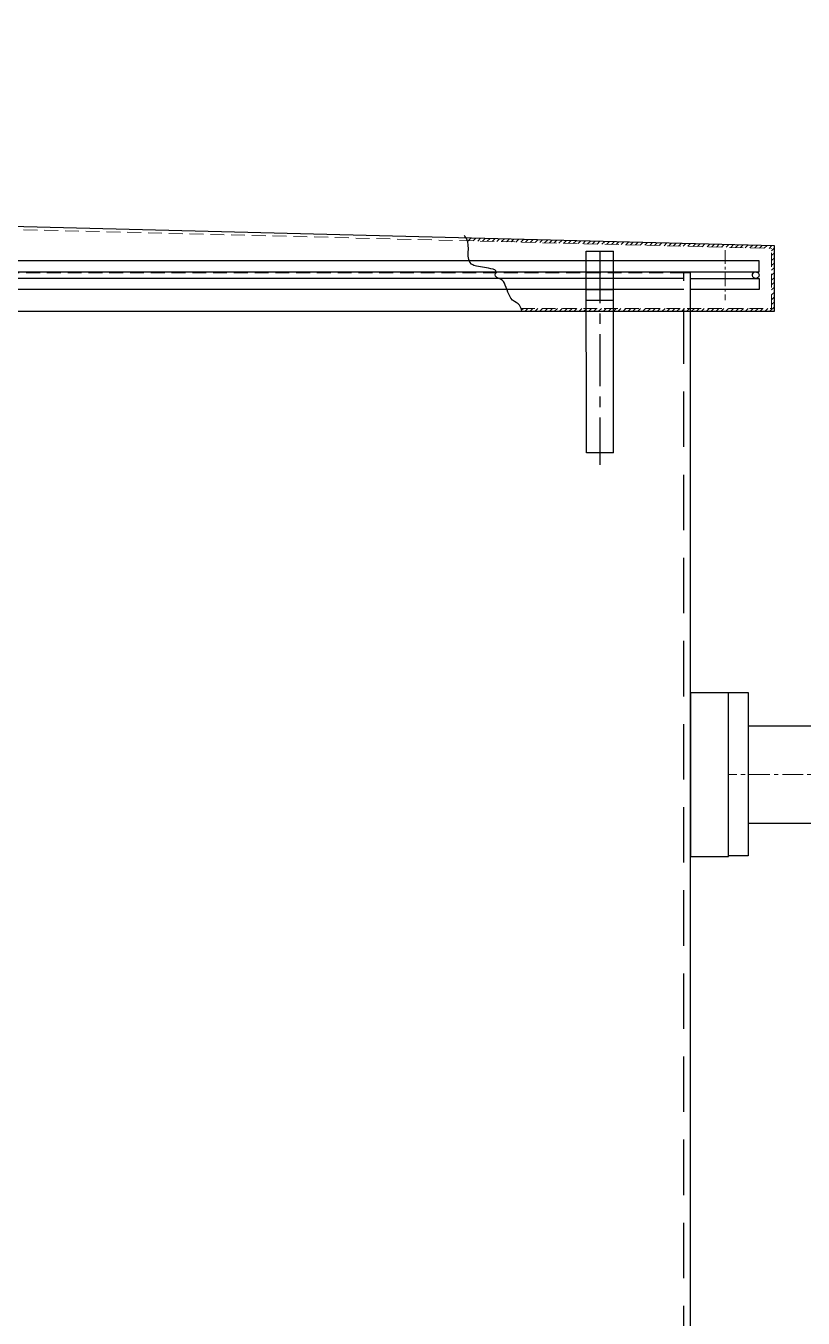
# Model space of a CAD drawing. Header units: millimetres. Extents: x -185079 to -2648, y 85916 to 249201.
# Drawn here: x -50800 to -50087, y 133415 to 134599 of the extents above; entities that cross this region are included whole.
import ezdxf

# ---------------------------------------------------------------- set-up
doc = ezdxf.new("R2010")
doc.units = ezdxf.units.MM
for name, pattern in [('CENTER', [50.800000000000004, 31.75, -6.35, 6.35, -6.35]), ('CENTERX2', [101.60000000000001, 63.5, -12.7, 12.7, -12.7]), ('DASHDOT', [25.4, 12.7, -6.35, 0, -6.35]), ('DASHED', [19.049999999999997, 12.7, -6.35]), ('HIDDEN', [9.524999999999999, 6.35, -3.175])]:
    doc.linetypes.add(name, pattern=pattern)
doc.layers.get('0').update_dxf_attribs({"color": 255, "linetype": 'DASHDOT'})
for name, color, linetype in [('01粗实线', 7, 'Continuous'), ('1', 4, 'Continuous'), ('2', 3, 'Continuous'), ('3', 6, 'HIDDEN'), ('3中心线层', 1, 'CENTER'), ('油箱1', 7, 'Continuous'), ('细线', 1, 'Continuous')]:
    doc.layers.add(name, color=color, linetype=linetype)
for name, color, linetype, lineweight in [('04细虚线', 6, 'DASHED', 20), ('2细线层', 4, 'Continuous', 35), ('点画线1', 4, 'CENTERX2', 20), ('粗实线', 7, 'Continuous', 25)]:
    doc.layers.add(name, color=color, linetype=linetype, lineweight=lineweight)

msp = doc.modelspace()

# ---------------------------------------------------------------- linework, layer by layer
at = {"linetype": 'Continuous'}
for p, q in [((-50394.49959543802, 134402.4023529399, 1808.122345563982), (-50391.99982734853, 134404.9019721778, 1808.177691424529)), ((-50390.11895510765, 134402.2929210278, 1808.14096387476), (-50387.61918701814, 134404.7925402657, 1808.196309735307)), ((-50385.73831477727, 134402.1834891158, 1808.159582185538), (-50383.23854668775, 134404.6831083537, 1808.214928046085)), ((-50381.35767444688, 134402.0740572037, 1808.178200496316), (-50378.85790635738, 134404.5736764416, 1808.233546356863)), ((-50376.97703411648, 134401.9646252916, 1808.196818807094), (-50374.47726602699, 134404.4642445295, 1808.252164667641)), ((-50372.59639378609, 134401.8551933796, 1808.215437117872), (-50370.09662569658, 134404.3548126175, 1808.270782978419)), ((-50368.21575345571, 134401.7457614675, 1808.23405542865), (-50365.71598536621, 134404.2453807054, 1808.289401289197)), ((-50363.83511312532, 134401.6363295555, 1808.252673739429), (-50361.33534503583, 134404.1359487934, 1808.308019599976)), ((-50359.45447279493, 134401.5268976434, 1808.271292050207), (-50356.95470470544, 134404.0265168813, 1808.326637910754)), ((-50355.07383246454, 134401.4174657313, 1808.289910360985), (-50352.57406437505, 134403.9170849692, 1808.345256221533)), ((-50350.69319213417, 134401.3080338193, 1808.308528671763), (-50348.19342404465, 134403.8076530572, 1808.363874532311)), ((-50346.31255180378, 134401.1986019072, 1808.327146982541), (-50343.81278371427, 134403.6982211451, 1808.382492843089)), ((-50341.93191147339, 134401.0891699952, 1808.345765293319), (-50339.43214338388, 134403.5887892331, 1808.401111153867)), ((-50337.55127114299, 134400.9797380831, 1808.364383604098), (-50335.05150305351, 134403.479357321, 1808.419729464645)), ((-50333.17063081259, 134400.870306171, 1808.383001914876), (-50330.67086272311, 134403.3699254089, 1808.438347775423)), ((-50328.78999048222, 134400.760874259, 1808.401620225654), (-50326.29022239272, 134403.2604934969, 1808.456966086201)), ((-50324.40935015184, 134400.6514423469, 1808.420238536432), (-50321.90958206234, 134403.1510615848, 1808.475584396979)), ((-50320.02870982145, 134400.5420104348, 1808.43885684721), (-50317.52894173195, 134403.0416296727, 1808.494202707757)), ((-50315.64806949106, 134400.4325785228, 1808.457475157988), (-50313.14830140155, 134402.9321977607, 1808.512821018536)), ((-50311.26742916067, 134400.3231466108, 1808.476093468767), (-50308.76766107116, 134402.8227658486, 1808.531439329314)), ((-50306.88678883028, 134400.2137146987, 1808.494711779545), (-50304.3870207408, 134402.7133339366, 1808.550057640092)), ((-50302.5061484999, 134400.1042827866, 1808.513330090323), (-50300.00638041041, 134402.6039020245, 1808.56867595087)), ((-50298.12550816951, 134399.9948508746, 1808.531948401101), (-50295.62574008002, 134402.4944701124, 1808.587294261648)), ((-50293.74486783913, 134399.8854189625, 1808.550566711879), (-50291.24509974962, 134402.3850382004, 1808.605912572426)), ((-50289.36422750874, 134399.7759870504, 1808.569185022657), (-50286.86445941924, 134402.2756062883, 1808.624530883204)), ((-50284.98358717835, 134399.6665551384, 1808.587803333436), (-50282.48381908885, 134402.1661743763, 1808.643149193983)), ((-50280.60294684796, 134399.5571232263, 1808.606421644214), (-50278.10317875846, 134402.0567424642, 1808.661767504761)), ((-50276.22230651756, 134399.4476913143, 1808.625039954992), (-50273.72253842808, 134401.9473105521, 1808.680385815539)), ((-50271.84166618718, 134399.3382594022, 1808.64365826577), (-50269.34189809769, 134401.8378786401, 1808.699004126317)), ((-50267.46102585681, 134399.2288274902, 1808.662276576548), (-50264.9612577673, 134401.728446728, 1808.717622437095)), ((-50263.08038552642, 134399.1193955781, 1808.680894887326), (-50260.58061743691, 134401.619014816, 1808.736240747874)), ((-50258.69974519602, 134399.009963666, 1808.699513198105), (-50256.19997710652, 134401.5095829039, 1808.754859058652)), ((-50254.31910486564, 134398.900531754, 1808.718131508883), (-50251.81933677613, 134401.4001509919, 1808.77347736943)), ((-50249.93846453525, 134398.7910998419, 1808.736749819661), (-50247.43869644575, 134401.2907190798, 1808.792095680208)), ((-50245.55782420486, 134398.6816679298, 1808.755368130439), (-50243.05805611537, 134401.1812871677, 1808.810713990986)), ((-50241.17718387447, 134398.5722360178, 1808.773986441217), (-50238.67741578498, 134401.0718552557, 1808.829332301764)), ((-50236.79654354409, 134398.4628041057, 1808.792604751995), (-50234.29677545459, 134400.9624233436, 1808.847950612542)), ((-50232.41590321371, 134398.3533721937, 1808.811223062773), (-50229.91613512419, 134400.8529914315, 1808.866568923321)), ((-50228.03526288331, 134398.2439402816, 1808.829841373552), (-50225.53549479381, 134400.7435595195, 1808.885187234099)), ((-50223.65462255292, 134398.1345083695, 1808.84845968433), (-50221.15485446342, 134400.6341276074, 1808.903805544877)), ((-50219.27398222253, 134398.0250764575, 1808.867077995108), (-50216.77421413303, 134400.5246956954, 1808.922423855655)), ((-50214.89334189215, 134397.9156445454, 1808.885696305886), (-50212.39357380265, 134400.4152637833, 1808.941042166433)), ((-50210.51270156175, 134397.8062126334, 1808.904314616664), (-50208.01293347227, 134400.3058318713, 1808.959660477211)), ((-50206.13206123138, 134397.6967807213, 1808.922932927443), (-50203.63229314188, 134400.1963999592, 1808.97827878799)), ((-50201.75142090099, 134397.5873488092, 1808.941551238221), (-50199.25165281149, 134400.0869680471, 1808.996897098768)), ((-50197.37078057059, 134397.4779168972, 1808.960169548999), (-50194.8710124811, 134399.9775361351, 1809.015515409546)), ((-50192.99014024022, 134397.3684849851, 1808.978787859777), (-50190.49037215071, 134399.868104223, 1809.034133720324)), ((-50188.60949990982, 134397.259053073, 1808.997406170555), (-50186.10973182032, 134399.7586723109, 1809.052752031102)), ((-50184.22885957943, 134397.149621161, 1809.016024481333), (-50181.72909148994, 134399.6492403989, 1809.071370341881)), ((-50179.84821924904, 134397.0401892489, 1809.034642792111), (-50177.34845115955, 134399.5398084868, 1809.089988652659)), ((-50175.46757891867, 134396.9307573369, 1809.053261102889), (-50172.96781082916, 134399.4303765747, 1809.108606963437)), ((-50171.08693858828, 134396.8213254248, 1809.071879413667), (-50168.58717049878, 134399.3209446627, 1809.127225274215)), ((-50166.70629825789, 134396.7118935128, 1809.090497724446), (-50164.20653016839, 134399.2115127506, 1809.145843584993)), ((-50162.3256579275, 134396.6024616007, 1809.109116035224), (-50159.82588983799, 134399.1020808386, 1809.164461895771)), ((-50157.9450175971, 134396.4930296886, 1809.127734346002), (-50155.4452495076, 134398.9926489265, 1809.183080206549)), ((-50153.56437726672, 134396.3835977766, 1809.14635265678), (-50151.06460917724, 134398.8832170145, 1809.201698517328)), ((-50149.18373693633, 134396.2741658645, 1809.164970967558), (-50146.68396884685, 134398.7737851024, 1809.220316828106)), ((-50144.80309660595, 134396.1647339524, 1809.183589278337), (-50142.30332851645, 134398.6643531903, 1809.238935138884)), ((-50140.42245627556, 134396.0553020404, 1809.202207589115), (-50137.92268818606, 134398.5549212783, 1809.257553449662)), ((-50136.04181594518, 134395.9458701283, 1809.220825899893), (-50133.54204785567, 134398.4454893662, 1809.27617176044)), ((-50131.66117561479, 134395.8364382163, 1809.239444210671), (-50129.16140752529, 134398.3360574541, 1809.294790071218)), ((-50127.28053528439, 134395.7270063042, 1809.258062521449), (-50124.7807671949, 134398.2266255421, 1809.313408381996)), ((-50122.899894954, 134395.6175743921, 1809.276680832227), (-50120.40012686452, 134398.11719363, 1809.332026692775)), ((-50118.51925462363, 134395.5081424801, 1809.295299143006), (-50116.01948653413, 134398.007761718, 1809.350645003553)), ((-50116.20454634859, 134393.332901531, 1809.268176895723), (-50113.70477825909, 134395.8325207689, 1809.32352275627)), ((-50116.20417912691, 134388.8434573387, 1809.189814216284), (-50113.70441103739, 134391.3430765766, 1809.245160076831)), ((-50116.20381190521, 134384.3540131464, 1809.111451536845), (-50113.70404381571, 134386.8536323843, 1809.166797397393)), ((-50116.20344468352, 134379.8645689542, 1809.033088857406), (-50113.70367659401, 134382.3641881921, 1809.088434717954)), ((-50116.20307746183, 134375.3751247619, 1808.954726177967), (-50113.70330937233, 134377.8747439998, 1809.010072038514)), ((-50116.20271024014, 134370.8856805696, 1808.876363498528), (-50113.70294215064, 134373.3852998075, 1808.931709359075)), ((-50116.20234301845, 134366.3962363773, 1808.798000819089), (-50113.70257492895, 134368.8958556152, 1808.853346679636)), ((-50116.20197579676, 134361.906792185, 1808.71963813965), (-50113.70220770726, 134364.4064114229, 1808.774984000197)), ((-50116.20160857507, 134357.4173479927, 1808.641275460211), (-50113.70184048557, 134359.9169672306, 1808.696621320758)), ((-50116.20124135338, 134352.9279038005, 1808.562912780772), (-50113.70147326389, 134355.4275230384, 1808.618258641319)), ((-50116.2008741317, 134348.4384596082, 1808.484550101333), (-50113.70110604219, 134350.9380788461, 1808.53989596188)), ((-50345.64083090953, 134339.0129233136, 1807.244827812294), (-50344.19496782526, 134340.4587003023, 1807.276839796513)), ((-50342.20465715565, 134337.9590810644, 1807.242535257119), (-50339.70488906617, 134340.4587003023, 1807.297881117666)), ((-50337.71457839656, 134337.9590810644, 1807.263576578271), (-50335.21481030709, 134340.4587003023, 1807.318922438817)), ((-50333.22449963749, 134337.9590810644, 1807.284617899423), (-50330.72473154799, 134340.4587003023, 1807.33996375997)), ((-50328.7344208784, 134337.9590810644, 1807.305659220575), (-50326.23465278889, 134340.4587003023, 1807.361005081122)), ((-50324.24434211932, 134337.9590810644, 1807.326700541727), (-50321.74457402982, 134340.4587003023, 1807.382046402274)), ((-50319.75426336024, 134337.9590810644, 1807.347741862879), (-50317.25449527073, 134340.4587003023, 1807.403087723426)), ((-50315.26418460114, 134337.9590810644, 1807.368783184031), (-50312.76441651164, 134340.4587003023, 1807.424129044578)), ((-50310.77410584205, 134337.9590810644, 1807.389824505183), (-50308.27433775257, 134340.4587003023, 1807.44517036573)), ((-50306.28402708295, 134337.9590810644, 1807.410865826335), (-50303.78425899347, 134340.4587003023, 1807.466211686883)), ((-50301.79394832387, 134337.9590810644, 1807.431907147487), (-50299.29418023438, 134340.4587003023, 1807.487253008034)), ((-50297.30386956479, 134337.9590810644, 1807.45294846864), (-50294.8041014753, 134340.4587003023, 1807.508294329186)), ((-50292.8137908057, 134337.9590810644, 1807.473989789792), (-50290.3140227162, 134340.4587003023, 1807.529335650339)), ((-50288.32371204663, 134337.9590810644, 1807.495031110944), (-50285.82394395713, 134340.4587003023, 1807.550376971491)), ((-50283.83363328754, 134337.9590810644, 1807.516072432096), (-50281.33386519804, 134340.4587003023, 1807.571418292643)), ((-50279.34355452844, 134337.9590810644, 1807.537113753248), (-50276.84378643896, 134340.4587003023, 1807.592459613795)), ((-50274.85347576936, 134337.9590810644, 1807.5581550744), (-50272.35370767987, 134340.4587003023, 1807.613500934947)), ((-50270.36339701027, 134337.9590810644, 1807.579196395552), (-50267.86362892079, 134340.4587003023, 1807.634542256099)), ((-50265.87331825118, 134337.9590810644, 1807.600237716704), (-50263.3735501617, 134340.4587003023, 1807.655583577251)), ((-50261.3832394921, 134337.9590810644, 1807.621279037856), (-50258.88347140261, 134340.4587003023, 1807.676624898403)), ((-50256.89316073301, 134337.9590810644, 1807.642320359008), (-50254.39339264352, 134340.4587003023, 1807.697666219555)), ((-50252.40308197393, 134337.9590810644, 1807.663361680161), (-50249.90331388444, 134340.4587003023, 1807.718707540708)), ((-50247.91300321483, 134337.9590810644, 1807.684403001313), (-50245.41323512535, 134340.4587003023, 1807.739748861859)), ((-50243.42292445574, 134337.9590810644, 1807.705444322465), (-50240.92315636628, 134340.4587003023, 1807.760790183012)), ((-50238.93284569667, 134337.9590810644, 1807.726485643617), (-50236.43307760718, 134340.4587003023, 1807.781831504164)), ((-50234.44276693758, 134337.9590810644, 1807.747526964769), (-50231.94299884808, 134340.4587003023, 1807.802872825316)), ((-50229.95268817848, 134337.9590810644, 1807.768568285921), (-50227.452920089, 134340.4587003023, 1807.823914146468)), ((-50225.46260941941, 134337.9590810644, 1807.789609607073), (-50222.96284132991, 134340.4587003023, 1807.84495546762)), ((-50220.97253066031, 134337.9590810644, 1807.810650928225), (-50218.47276257083, 134340.4587003023, 1807.865996788772)), ((-50216.48245190123, 134337.9590810644, 1807.831692249377), (-50213.98268381174, 134340.4587003023, 1807.887038109925)), ((-50211.99237314214, 134337.9590810644, 1807.852733570529), (-50209.49260505266, 134340.4587003023, 1807.908079431076)), ((-50207.50229438305, 134337.9590810644, 1807.873774891681), (-50205.00252629358, 134340.4587003023, 1807.929120752228)), ((-50203.01221562397, 134337.9590810644, 1807.894816212834), (-50200.51244753447, 134340.4587003023, 1807.950162073381)), ((-50198.52213686489, 134337.9590810644, 1807.915857533986), (-50196.02236877538, 134340.4587003023, 1807.971203394532)), ((-50194.0320581058, 134337.9590810644, 1807.936898855138), (-50191.53229001631, 134340.4587003023, 1807.992244715685)), ((-50189.54197934672, 134337.9590810644, 1807.95794017629), (-50187.04221125722, 134340.4587003023, 1808.013286036837)), ((-50185.05190058763, 134337.9590810644, 1807.978981497442), (-50182.55213249815, 134340.4587003023, 1808.034327357989)), ((-50180.56182182852, 134337.9590810644, 1808.000022818594), (-50178.06205373906, 134340.4587003023, 1808.055368679141)), ((-50176.07174306945, 134337.9590810644, 1808.021064139746), (-50173.57197497997, 134340.4587003023, 1808.076410000293)), ((-50171.58166431035, 134337.9590810644, 1808.042105460898), (-50169.08189622088, 134340.4587003023, 1808.097451321445)), ((-50167.09158555128, 134337.9590810644, 1808.06314678205), (-50164.59181746179, 134340.4587003023, 1808.118492642597)), ((-50162.60150679219, 134337.9590810644, 1808.084188103202), (-50160.1017387027, 134340.4587003023, 1808.139533963749)), ((-50158.1114280331, 134337.9590810644, 1808.105229424355), (-50155.61165994362, 134340.4587003023, 1808.160575284901)), ((-50153.62134927403, 134337.9590810644, 1808.126270745507), (-50151.12158118452, 134340.4587003023, 1808.181616606054)), ((-50149.13127051492, 134337.9590810644, 1808.147312066659), (-50146.63150242545, 134340.4587003023, 1808.202657927206)), ((-50144.64119175584, 134337.9590810644, 1808.168353387811), (-50142.14142366636, 134340.4587003023, 1808.223699248358)), ((-50140.15111299675, 134337.9590810644, 1808.189394708963), (-50137.65134490727, 134340.4587003023, 1808.24474056951)), ((-50135.66103423766, 134337.9590810644, 1808.210436030115), (-50133.16126614818, 134340.4587003023, 1808.265781890662)), ((-50131.17095547858, 134337.9590810644, 1808.231477351267), (-50128.6711873891, 134340.4587003023, 1808.286823211814)), ((-50126.6808767195, 134337.9590810644, 1808.252518672419), (-50124.18110863001, 134340.4587003023, 1808.307864532967)), ((-50122.19079796041, 134337.9590810644, 1808.273559993571), (-50119.69102987093, 134340.4587003023, 1808.328905854118)), ((-50117.70071920132, 134337.9590810644, 1808.294601314723), (-50113.70037159882, 134341.9591904615, 1808.383170603002)), ((-50116.20050691, 134343.9490154159, 1808.406187421894), (-50113.7007388205, 134346.4486346538, 1808.461533282441))]:
    msp.add_line(p, q, dxfattribs=at)
at = {"layer": '01粗实线', "extrusion": (-0.004685415688226634, -0.01745240643729067, 0.9998367168639968)}
for p, q in [((-50113.70495145719, 134397.9499427738, 1809.360482089034), (-50914.19779768027, 134417.9468966768, 1805.95827979379)), ((-50113.70004440309, 134337.9590810644, 1808.313349200405), (-50113.70495145719, 134397.9499427738, 1809.360482089034)), ((-50916.69122749148, 134337.9590810644, 1804.550387285432), (-50113.70004440309, 134337.9590810644, 1808.313349200405))]:
    msp.add_line(p, q, dxfattribs=at)
at = {"layer": '01粗实线', "lineweight": -3, "ltscale": 2, "extrusion": (-0.004685415688226634, -0.01745240643729067, 0.9998367168639968)}
msp.add_circle((-83256.8414524582, 116790.8844075689, -301.6990633298481), 2.999999999999985, dxfattribs=at)
at = {"layer": '01粗实线'}
msp.add_open_spline([(-50345.37361571319, 134337.9590810644, 1807.227684944176), (-50345.7956849461, 134339.6557678609, 1807.255323154792), (-50346.4286233894, 134342.2001331356, 1807.296769639492), (-50349.9007722423, 134346.1705050309, 1807.34980238216), (-50357.03746092464, 134347.7609232587, 1807.344119726482), (-50360.60343216958, 134366.2811382154, 1807.650684044381), (-50366.54033911774, 134367.7913105423, 1807.649223070113), (-50370.88621078952, 134370.3697951777, 1807.673865640369), (-50367.70522820506, 134374.9654755332, 1807.768991079874), (-50376.61236040037, 134377.9783715928, 1807.779841521229), (-50383.17130033416, 134377.8724351329, 1807.747255994344), (-50398.44819491982, 134382.7320329646, 1807.760491230356), (-50391.23089453411, 134399.2681931157, 1808.082955723691), (-50397.3501558221, 134406.3545214101, 1808.177973437186), (-50398.01337797743, 134407.3480719322, 1808.192208137506)], degree=3, knots=[0, 0, 0, 0, 5.153932993521074, 7.728879699215039, 15.41420387762581, 25.48724019738354, 31.53831587043744, 33.95160966525017, 38.69493876649671, 41.56130934681564, 57.187326873824, 61.85780169081892, 85.7680563227787, 89.35431493655395, 89.35431493655395, 89.35431493655395, 89.35431493655395], dxfattribs=at)
at = {"layer": '04细虚线', "extrusion": (-0.004685415688226634, -0.01745240643729067, 0.9998367168639968)}
for p, q in [((-50916.69756576974, 134415.447277439, 1805.902933933244), (-50116.20471954672, 134395.4503235359, 1809.305136228486)), ((-50116.20022141377, 134340.4587003022, 1808.345264413909), (-50116.20471954672, 134395.4503235359, 1809.305136228486)), ((-50196.7019927535, 134372.9199983192, 1808.53463883967), (-50916.69408717899, 134372.9199983192, 1805.160625665595)), ((-50196.7019927535, 134372.9199983192, 1808.53463883967), (-50916.694087179, 134372.9199983191, 1805.160625665595)), ((-50196.70199275353, 134372.9199983192, 1808.53463883967), (-50916.69408717902, 134372.9199983192, 1805.160625665595)), ((-50346.06343560385, 134340.4587003023, 1807.268083818572), (-50116.20022141377, 134340.4587003022, 1808.345264413909))]:
    msp.add_line(p, q, dxfattribs=at)
at = {"layer": '1', "lineweight": -3, "ltscale": 2, "extrusion": (-0.009368587549676132, -0.03489930510489462, 0.9993469207790254)}
for p, q in [((-50286.16257268005, 134208.0146806402, 1802.56009982654), (-50286.20795798951, 134392.9019842574, 1809.016329478686)), ((-50286.20795798951, 134392.9019842574, 1809.016329478686), (-50261.20905589633, 134392.8999396516, 1809.250615533621)), ((-50261.16367058687, 134208.0126360343, 1802.794385881476), (-50261.20905589633, 134392.8999396516, 1809.250615533621)), ((-50286.19937157962, 134357.9233051947, 1807.794880625577), (-50261.20046948644, 134357.9212605889, 1808.029166680513)), ((-50286.19691831963, 134347.9293968911, 1807.445895238975), (-50261.19801622648, 134347.9273522852, 1807.68018129391)), ((-50261.16367058687, 134208.0126360343, 1802.794385881476), (-50286.16257268005, 134208.0146806402, 1802.56009982654))]:
    msp.add_line(p, q, dxfattribs=at)
at = {"layer": '1', "color": 3, "lineweight": -3, "ltscale": 2, "extrusion": (-0.004685415688226648, -0.01745240643729063, 0.9998367168639968), "elevation": 1.311263986281119e-08}
msp.add_lwpolyline([(-89340.74435583597, 116693.2017122206), (-79605.60479144276, 119307.2036772036), (-77739.80294518075, 112358.532017356), (-87474.94250957393, 109744.530052373)], close=True, dxfattribs=at)
at = {"layer": '1', "lineweight": -3, "ltscale": 2, "extrusion": (-0.004685415688226648, -0.01745240643729063, 0.9998367168639968), "elevation": 1.311264075806094e-08}
msp.add_lwpolyline([(-87231.2481748564, 109916.2399077064), (-77857.25883072625, 112433.2686984296), (-79666.37327405855, 119170.8235395233), (-89040.36261818874, 116653.7947488001), (-87231.2481748564, 109916.2399077064)], dxfattribs=at)
at = {"layer": '2', "color": 2, "lineweight": -3, "ltscale": 20, "extrusion": (-0.004685415688226634, -0.01745240643729067, 0.9998367168639968)}
msp.add_line((-50190.70205863337, 134372.9199983192, 1808.56275561612), (-50196.70199275353, 134372.9199983192, 1808.53463883967), dxfattribs=at)
at = {"layer": '2细线层', "lineweight": -3, "ltscale": 3, "extrusion": (-0.004685415688226634, -0.01745240643729067, 0.9998367168639968)}
msp.add_line((-50190.55811837936, 132613.1880548442, 1777.846857549673), (-50190.70205863334, 134372.9199983192, 1808.562755616121), dxfattribs=at)
at = {"layer": '3', "ltscale": 8, "extrusion": (-0.004685415688226634, -0.01745240643729067, 0.9998367168639968)}
msp.add_line((-50196.55805249956, 132613.1880548441, 1777.818740773222), (-50196.70199275353, 134372.9199983192, 1808.53463883967), dxfattribs=at)
at = {"layer": '3中心线层', "ltscale": 1.5, "extrusion": (-0.01405726291041659, -0.01745163993427329, 0.9997488852822353)}
msp.add_line((-50273.70850694292, 134392.9009619545, 1809.133472506154), (-50273.66042304749, 134197.0203592033, 1802.293358928745), dxfattribs=at)
at = {"layer": '油箱1', "color": 4, "transparency": 33554687, "extrusion": (2.140935378995047e-06, -0.03489930510489427, 0.99939083370752)}
for p, q in [((-50155.67060048888, 133988.4373949541, 1789.728673638929), (-50137.67060054911, 133988.4388670703, 1789.728686485753)), ((-50155.65833659045, 133838.5287703996, 1784.49377786444), (-50155.67060048888, 133988.4373949541, 1789.728673638929)), ((-50137.67060054911, 133988.4388670703, 1789.728686485753), (-50137.65833665068, 133838.5302425159, 1784.493790711264)), ((-50137.65833665068, 133838.5302425159, 1784.493790711264), (-50155.65833659045, 133838.5287703996, 1784.49377786444))]:
    msp.add_line(p, q, dxfattribs=at)
at = {"layer": '点画线1', "color": 1, "ltscale": 0.2, "extrusion": (-0.004685415688226634, -0.01745240643729067, 0.9998367168639968)}
msp.add_line((-50158.70412746105, 134393.9167999176, 1809.079208268212), (-50158.70036538628, 134347.92380594, 1808.276406386922), dxfattribs=at)
at = {"layer": '点画线1', "color": 1, "ltscale": 0.3, "extrusion": (-0.004685415688226634, -0.01745240643729067, 0.9998367168639968)}
msp.add_line((-49477.65999151611, 133913.0422464585, 1798.591810744251), (-50155.66444230628, 133913.0455460337, 1800.492145660353), dxfattribs=at)
at = {"layer": '粗实线', "transparency": 33554687, "extrusion": (-0.004685415688226634, -0.01745240643729067, 0.9998367168639968)}
for p, q in [((-50127.70364999746, 134383.9183229657, 1809.049956131761), (-50911.69504170518, 134383.9183229656, 1805.376030675547)), ((-50127.70283316503, 134373.9321919362, 1808.875649480161), (-50127.70364999746, 134383.9183229657, 1809.049956131761)), ((-50911.69422487266, 134373.9321919361, 1805.201724023948), (-50127.70283316503, 134373.9321919362, 1808.875649480161)), ((-50190.70083186964, 134357.9222828915, 1808.300972393954), (-50190.70164971198, 134367.920759843, 1808.475494542058)), ((-50190.70164971198, 134367.920759843, 1808.475494542058), (-50127.70234144976, 134367.920759843, 1808.770720694789)), ((-50127.70234144976, 134367.920759843, 1808.770720694789), (-50127.70152360741, 134357.9222828914, 1808.596198546683)), ((-50127.70152360741, 134357.9222828914, 1808.596198546683), (-50190.70083186964, 134357.9222828915, 1808.300972393954))]:
    msp.add_line(p, q, dxfattribs=at)
at = {"layer": '粗实线', "extrusion": (-0.004685415688226634, -0.01745240643729067, 0.9998367168639968)}
for p, q in [((-50196.70158383238, 134367.9207598433, 1808.447377765608), (-50916.69367825778, 134367.9207598433, 1805.07336459154)), ((-50196.70076598998, 134357.9222828917, 1808.272855617503), (-50916.69286041537, 134357.9222828917, 1804.898842443436))]:
    msp.add_line(p, q, dxfattribs=at)
at = {"layer": '粗实线', "color": 4, "extrusion": (-0.004685415688226634, -0.01745240643729067, 0.9998367168639968)}
msp.add_line((-49481.66953499788, 133957.5152613984, 1800.139710077651), (-50137.66808065512, 133957.5198953302, 1802.045177071132), dxfattribs=at)
at = {"layer": '细线', "color": 4, "linetype": 'ByBlock', "lineweight": -3, "ltscale": 0.5, "transparency": 33554687, "extrusion": (2.140935404751354e-06, -0.0348993051048874, 0.9993908337075204)}
for p, q in [((-50155.67057059837, 133987.9501334681, 1803.682093654576), (-50190.67057038098, 133987.9464536757, 1803.682040132513)), ((-50190.67057038098, 133987.9464536757, 1803.682040132513), (-50190.65830648233, 133838.0378291213, 1798.447144358026)), ((-50155.65830669968, 133838.0415089137, 1798.447197880088), (-50155.67057059837, 133987.9501334681, 1803.682093654576)), ((-50190.65830648233, 133838.0378291213, 1798.447144358026), (-50155.65830669968, 133838.0415089137, 1798.447197880088))]:
    msp.add_line(p, q, dxfattribs=at)
at = {"layer": '细线', "color": 4, "linetype": 'ByBlock', "lineweight": -3, "ltscale": 0.5, "extrusion": (-0.004682561925693011, -0.0523355733395524, 0.998618576523105)}
msp.add_line((-50137.6507894461, 133868.5444309857, 1798.938102431985), (-49481.64635281977, 133868.7133640755, 1797.043829109333), dxfattribs=at)

doc.saveas('drawing.dxf')
